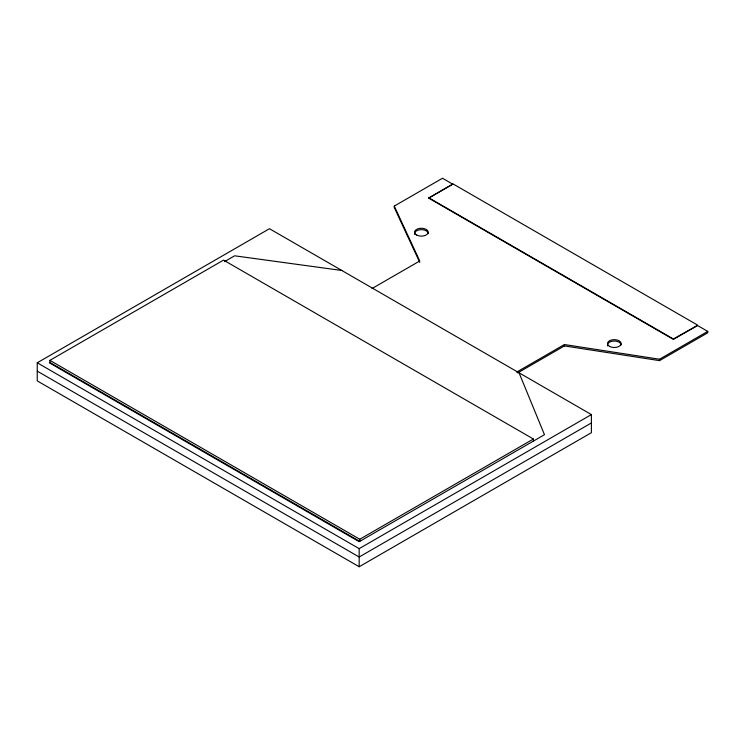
<?xml version="1.0" encoding="UTF-8"?>
<svg xmlns="http://www.w3.org/2000/svg" width="745" height="745" viewBox="0 0 745 745"><rect width="100%" height="100%" fill="white"/><g stroke="black" fill="none" stroke-linecap="round" stroke-linejoin="round"><path stroke-width="1.12" d="M37.25 362.787L269.476 228.715L591.4 414.583L591.4 432.677L359.174 566.749L37.25 380.891L37.25 362.787L359.174 548.655L591.4 414.583M49.906 360.356L359.779 539.25L359.779 541.345L49.906 362.442L49.906 360.356L223.537 260.107L533.401 439.01L533.401 441.105M49.906 362.442L49.31 362.787L359.174 541.689L544.474 434.708L519.051 372.817M224.543 261.616L234.61 255.805L341.815 270.482M419.742 262.389L394.263 207.483L394.263 206.095L442.493 178.251L452.737 184.164L428.626 198.086L673.387 339.403L697.497 325.481L707.75 331.395L707.75 332.782L659.521 360.636L564.431 345.922L517.691 372.9M428.626 198.086L451.74 184.751M372.016 288.548L419.742 260.992L394.263 206.095M516.695 372.081L564.431 344.535L659.521 359.239L707.75 331.395M428.626 197.667L673.387 338.984L697.497 325.481M359.779 539.25L533.401 439.01M591.4 422.937L359.174 557.009L37.25 371.14M452.737 183.745L697.497 325.062M659.521 359.239L659.521 360.636M564.431 344.535L564.431 345.922M359.174 548.655L359.174 566.749M607.715 345.987A6.817 3.939 0 0 1 613.414 341.061A6.817 3.939 0 0 1 621.125 344.972M414.807 234.61A6.817 3.939 0 0 1 420.506 229.683A6.817 3.939 0 0 1 428.217 233.595M416.567 234.982A6.817 3.939 0 0 0 427.984 233.213A6.817 3.939 0 0 0 419.631 228.398A6.817 3.939 0 0 0 416.567 234.982M609.485 346.36A6.817 3.939 0 0 0 620.892 344.6A6.817 3.939 0 0 0 612.539 339.776A6.817 3.939 0 0 0 609.485 346.36"/></g></svg>
